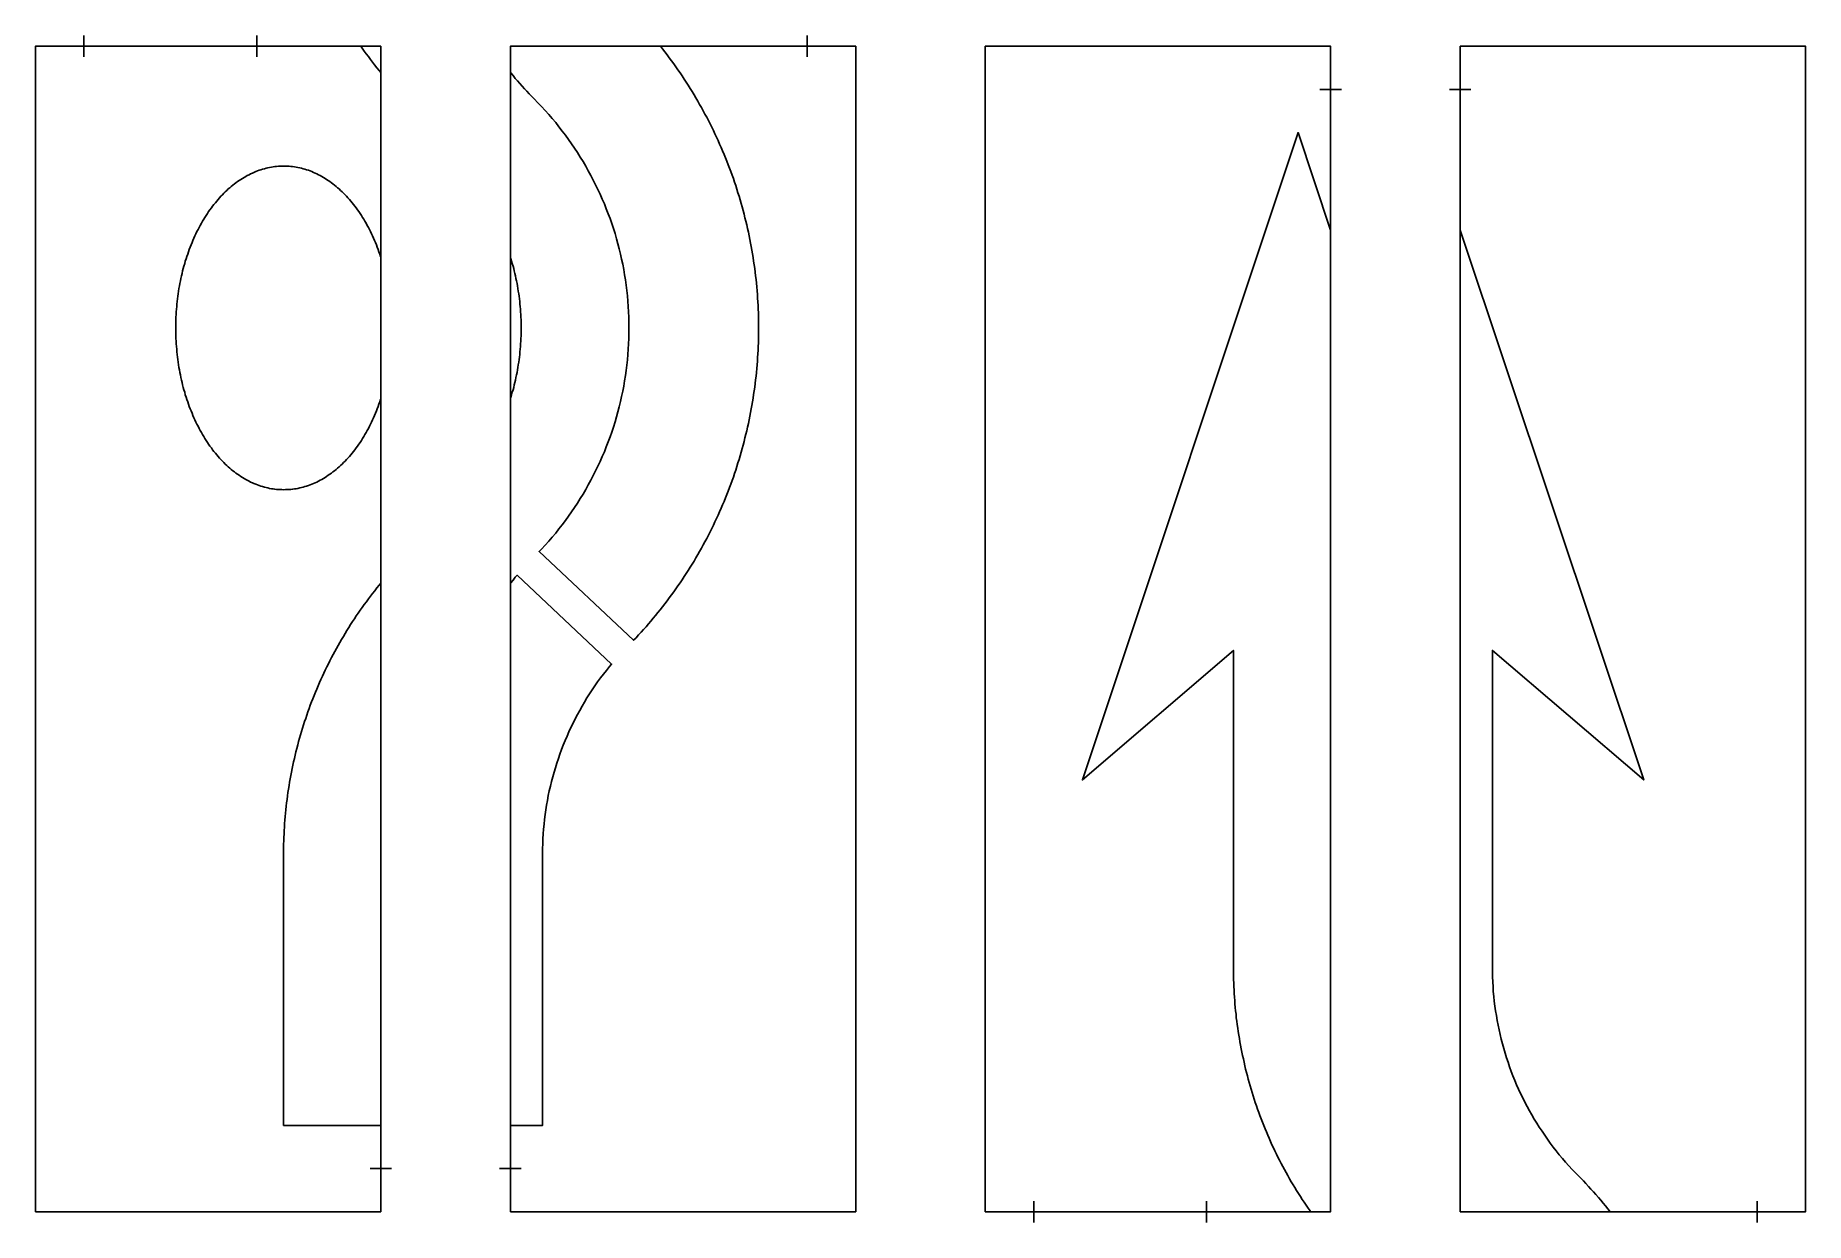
# Model space of a CAD drawing. Header units: inches. Extents: x 0 to 164, y -1 to 109.
import ezdxf

# ---------------------------------------------------------------- set-up
doc = ezdxf.new("R2010")
doc.units = ezdxf.units.IN
doc.header["$MEASUREMENT"] = 0
doc.layers.add('CUT', color=1, linetype='Continuous')
doc.layers.add('REG', color=5, linetype='Continuous')

msp = doc.modelspace()

# ---------------------------------------------------------------- linework, layer by layer
at = {"layer": 'CUT'}
for points in [[(0, 0), (32, 0), (32, 108), (0, 108)], [(31.84, 105.76), (31.63, 106.01), (31.43, 106.27), (31.24, 106.52), (31.04, 106.78), (30.85, 107.03), (30.65, 107.29), (30.46, 107.55), (30.28, 107.81), (30.14, 108), (32, 108), (32, 105.57)], [(58.11, 107.74), (58.32, 107.47), (58.53, 107.2), (58.73, 106.92), (58.93, 106.65), (59.14, 106.37), (59.33, 106.09), (59.53, 105.81), (59.73, 105.53), (59.92, 105.24), (60.11, 104.96), (60.29, 104.67), (60.48, 104.38), (60.66, 104.09), (60.84, 103.8), (61.02, 103.5), (61.19, 103.21), (61.37, 102.91), (61.54, 102.61), (61.71, 102.32), (61.87, 102.01), (62.03, 101.71), (62.2, 101.41), (62.35, 101.1), (62.51, 100.8), (62.66, 100.49), (62.81, 100.18), (62.96, 99.87), (63.11, 99.56), (63.25, 99.25), (63.39, 98.93), (63.53, 98.62), (63.67, 98.3), (63.8, 97.98), (63.93, 97.66), (64.06, 97.34), (64.18, 97.02), (64.3, 96.7), (64.42, 96.38), (64.54, 96.06), (64.66, 95.73), (64.77, 95.41), (64.88, 95.08), (64.98, 94.75), (65.09, 94.42), (65.19, 94.1), (65.29, 93.77), (65.38, 93.44), (65.47, 93.11), (65.57, 92.78), (65.65, 92.44), (65.74, 92.11), (65.82, 91.78), (65.9, 91.44), (65.98, 91.11), (66.05, 90.77), (66.12, 90.44), (66.19, 90.1), (66.26, 89.76), (66.32, 89.43), (66.38, 89.09), (66.44, 88.75), (66.49, 88.41), (66.54, 88.07), (66.59, 87.73), (66.64, 87.39), (66.68, 87.05), (66.72, 86.71), (66.76, 86.37), (66.8, 86.03), (66.83, 85.69), (66.86, 85.34), (66.89, 85), (66.91, 84.66), (66.93, 84.32), (66.95, 83.97), (66.96, 83.63), (66.98, 83.29), (66.99, 82.94), (66.99, 82.6), (67, 82.25), (67, 81.91), (67, 81.56), (66.99, 81.22), (66.99, 80.87), (66.98, 80.53), (66.96, 80.19), (66.95, 79.84), (66.93, 79.5), (66.91, 79.16), (66.89, 78.81), (66.86, 78.47), (66.83, 78.13), (66.8, 77.78), (66.76, 77.44), (66.72, 77.1), (66.68, 76.76), (66.64, 76.42), (66.59, 76.08), (66.54, 75.74), (66.49, 75.4), (66.44, 75.06), (66.38, 74.72), (66.32, 74.39), (66.26, 74.05), (66.19, 73.71), (66.12, 73.37), (66.05, 73.04), (65.98, 72.7), (65.9, 72.37), (65.82, 72.04), (65.74, 71.7), (65.65, 71.37), (65.57, 71.04), (65.47, 70.71), (65.38, 70.37), (65.29, 70.04), (65.19, 69.72), (65.09, 69.39), (64.98, 69.06), (64.88, 68.73), (64.77, 68.41), (64.66, 68.08), (64.54, 67.75), (64.42, 67.43), (64.3, 67.11), (64.18, 66.78), (64.06, 66.46), (63.93, 66.14), (63.8, 65.82), (63.67, 65.51), (63.53, 65.19), (63.39, 64.87), (63.25, 64.56), (63.11, 64.25), (62.96, 63.93), (62.81, 63.62), (62.66, 63.32), (62.51, 63.01), (62.35, 62.7), (62.2, 62.4), (62.03, 62.09), (61.87, 61.79), (61.71, 61.49), (61.54, 61.19), (61.37, 60.89), (61.19, 60.6), (61.02, 60.3), (60.84, 60.01), (60.66, 59.72), (60.48, 59.43), (60.29, 59.14), (60.11, 58.85), (59.92, 58.56), (59.73, 58.28), (59.53, 58), (59.33, 57.72), (59.14, 57.44), (58.93, 57.16), (58.73, 56.88), (58.53, 56.61), (58.32, 56.33), (58.11, 56.06), (57.89, 55.79), (57.68, 55.53), (57.46, 55.26), (57.24, 54.99), (57.02, 54.73), (56.8, 54.47), (56.57, 54.21), (56.34, 53.95), (56.11, 53.7), (55.88, 53.45), (55.65, 53.19), (55.42, 52.95), (46.67, 61.17), (46.89, 61.4), (47.23, 61.77), (47.56, 62.14), (47.88, 62.51), (48.2, 62.89), (48.5, 63.27), (48.81, 63.66), (49.1, 64.05), (49.39, 64.45), (49.67, 64.85), (49.95, 65.26), (50.22, 65.67), (50.48, 66.08), (50.74, 66.5), (50.98, 66.92), (51.22, 67.35), (51.46, 67.78), (51.68, 68.21), (51.9, 68.65), (52.12, 69.08), (52.32, 69.53), (52.52, 69.97), (52.71, 70.42), (52.89, 70.88), (53.07, 71.33), (53.24, 71.79), (53.4, 72.25), (53.55, 72.71), (53.7, 73.18), (53.83, 73.65), (53.96, 74.12), (54.09, 74.59), (54.2, 75.07), (54.31, 75.55), (54.41, 76.03), (54.5, 76.51), (54.59, 76.99), (54.66, 77.48), (54.73, 77.96), (54.79, 78.45), (54.85, 78.94), (54.89, 79.43), (54.93, 79.93), (54.96, 80.42), (54.98, 80.92), (54.99, 81.41), (54.99, 81.91), (54.99, 82.41), (54.98, 82.9), (54.96, 83.4), (54.93, 83.89), (54.89, 84.38), (54.85, 84.87), (54.79, 85.36), (54.73, 85.85), (54.66, 86.34), (54.59, 86.82), (54.5, 87.3), (54.41, 87.79), (54.31, 88.26), (54.2, 88.74), (54.09, 89.22), (53.96, 89.69), (53.83, 90.16), (53.7, 90.63), (53.55, 91.1), (53.4, 91.56), (53.24, 92.02), (53.07, 92.48), (52.89, 92.93), (52.71, 93.38), (52.52, 93.83), (52.32, 94.28), (52.12, 94.72), (51.9, 95.16), (51.68, 95.6), (51.46, 96.03), (51.22, 96.46), (50.98, 96.88), (50.74, 97.31), (50.48, 97.72), (50.22, 98.14), (49.95, 98.55), (49.67, 98.95), (49.39, 99.35), (49.1, 99.75), (48.81, 100.14), (48.5, 100.53), (48.2, 100.92), (47.88, 101.3), (47.56, 101.67), (47.23, 102.04), (46.89, 102.4), (46.55, 102.76), (46.2, 103.12), (45.98, 103.35), (45.75, 103.58), (45.53, 103.82), (45.31, 104.06), (45.1, 104.29), (44.88, 104.54), (44.67, 104.78), (44.46, 105.02), (44.25, 105.27), (44.04, 105.52), (44, 105.57), (44, 108), (57.9, 108)], [(44, 0), (76, 0), (76, 108), (44, 108)], [(88, 0), (120, 0), (120, 108), (88, 108)], [(132, 0), (164, 0), (164, 108), (132, 108)], [(118.09, 0.08), (117.91, 0.34), (117.72, 0.61), (117.55, 0.88), (117.37, 1.15), (117.19, 1.42), (117.02, 1.69), (116.85, 1.96), (116.68, 2.24), (116.52, 2.51), (116.35, 2.79), (116.19, 3.07), (116.03, 3.35), (115.87, 3.63), (115.72, 3.91), (115.57, 4.2), (115.42, 4.48), (115.27, 4.77), (115.12, 5.06), (114.98, 5.35), (114.84, 5.64), (114.7, 5.93), (114.56, 6.22), (114.43, 6.52), (114.3, 6.81), (114.17, 7.11), (114.04, 7.41), (113.92, 7.7), (113.8, 8), (113.68, 8.3), (113.56, 8.61), (113.45, 8.91), (113.34, 9.21), (113.23, 9.52), (113.12, 9.82), (113.02, 10.13), (112.92, 10.44), (112.82, 10.74), (112.72, 11.05), (112.63, 11.36), (112.54, 11.67), (112.45, 11.98), (112.36, 12.29), (112.28, 12.6), (112.2, 12.91), (112.12, 13.23), (112.05, 13.54), (111.98, 13.85), (111.91, 14.17), (111.84, 14.48), (111.77, 14.8), (111.71, 15.11), (111.65, 15.43), (111.59, 15.75), (111.54, 16.07), (111.49, 16.38), (111.44, 16.7), (111.39, 17.02), (111.35, 17.34), (111.3, 17.66), (111.26, 17.98), (111.23, 18.3), (111.19, 18.62), (111.16, 18.94), (111.13, 19.26), (111.11, 19.58), (111.08, 19.9), (111.06, 20.22), (111.05, 20.55), (111.03, 20.87), (111.02, 21.19), (111.01, 21.51), (111, 21.84), (110.99, 22.16), (110.99, 22.48), (110.99, 22.81), (110.99, 23.13), (110.99, 52.01), (97, 40.02), (116.98, 100), (120, 90.96), (120, 0), (118.14, 0)], [(30.85, 72.58), (30.74, 72.39), (30.64, 72.2), (30.53, 72.02), (30.42, 71.83), (30.31, 71.65), (30.2, 71.47), (30.08, 71.29), (29.96, 71.12), (29.84, 70.95), (29.72, 70.78), (29.6, 70.61), (29.47, 70.45), (29.34, 70.3), (29.22, 70.14), (29.09, 69.99), (28.96, 69.84), (28.82, 69.7), (28.69, 69.56), (28.55, 69.42), (28.42, 69.28), (28.28, 69.15), (28.14, 69.03), (28, 68.9), (27.86, 68.78), (27.72, 68.67), (27.57, 68.55), (27.43, 68.44), (27.28, 68.34), (27.13, 68.24), (26.98, 68.14), (26.83, 68.04), (26.68, 67.95), (26.53, 67.86), (26.38, 67.78), (26.23, 67.7), (26.07, 67.62), (25.92, 67.55), (25.76, 67.48), (25.6, 67.42), (25.45, 67.35), (25.29, 67.3), (25.13, 67.24), (24.97, 67.19), (24.81, 67.15), (24.65, 67.11), (24.49, 67.07), (24.32, 67.03), (24.16, 67), (24, 66.98), (23.83, 66.95), (23.67, 66.94), (23.5, 66.92), (23.34, 66.91), (23.17, 66.91), (23.01, 66.9), (22.84, 66.91), (22.68, 66.91), (22.51, 66.92), (22.35, 66.94), (22.18, 66.95), (22.02, 66.98), (21.86, 67), (21.69, 67.03), (21.53, 67.07), (21.37, 67.11), (21.21, 67.15), (21.05, 67.19), (20.89, 67.24), (20.73, 67.3), (20.57, 67.35), (20.41, 67.42), (20.25, 67.48), (20.1, 67.55), (19.94, 67.62), (19.79, 67.7), (19.63, 67.78), (19.48, 67.86), (19.33, 67.95), (19.18, 68.04), (19.03, 68.14), (18.88, 68.24), (18.73, 68.34), (18.58, 68.44), (18.44, 68.55), (18.3, 68.67), (18.15, 68.78), (18.01, 68.9), (17.87, 69.03), (17.73, 69.15), (17.59, 69.28), (17.46, 69.42), (17.32, 69.56), (17.19, 69.7), (17.06, 69.84), (16.93, 69.99), (16.8, 70.14), (16.67, 70.3), (16.54, 70.45), (16.42, 70.61), (16.3, 70.78), (16.17, 70.95), (16.05, 71.12), (15.94, 71.29), (15.82, 71.47), (15.71, 71.65), (15.59, 71.83), (15.48, 72.02), (15.38, 72.2), (15.27, 72.39), (15.17, 72.58), (15.07, 72.78), (14.97, 72.98), (14.87, 73.17), (14.78, 73.37), (14.69, 73.58), (14.6, 73.78), (14.51, 73.99), (14.42, 74.2), (14.34, 74.41), (14.26, 74.62), (14.18, 74.84), (14.11, 75.05), (14.03, 75.27), (13.96, 75.49), (13.89, 75.71), (13.83, 75.93), (13.76, 76.16), (13.7, 76.38), (13.64, 76.61), (13.59, 76.84), (13.53, 77.07), (13.48, 77.3), (13.43, 77.54), (13.39, 77.77), (13.35, 78.01), (13.3, 78.24), (13.27, 78.48), (13.23, 78.72), (13.2, 78.96), (13.17, 79.2), (13.14, 79.44), (13.11, 79.68), (13.09, 79.93), (13.07, 80.17), (13.05, 80.41), (13.04, 80.66), (13.02, 80.91), (13.01, 81.15), (13.01, 81.4), (13, 81.65), (13, 81.9), (13, 82.14), (13.01, 82.39), (13.01, 82.64), (13.02, 82.89), (13.04, 83.13), (13.05, 83.38), (13.07, 83.62), (13.09, 83.87), (13.11, 84.11), (13.14, 84.35), (13.17, 84.59), (13.2, 84.83), (13.23, 85.07), (13.27, 85.31), (13.3, 85.55), (13.35, 85.79), (13.39, 86.02), (13.43, 86.26), (13.48, 86.49), (13.53, 86.72), (13.59, 86.95), (13.64, 87.18), (13.7, 87.41), (13.76, 87.63), (13.83, 87.86), (13.89, 88.08), (13.96, 88.3), (14.03, 88.52), (14.11, 88.74), (14.18, 88.96), (14.26, 89.17), (14.34, 89.38), (14.42, 89.59), (14.51, 89.8), (14.6, 90.01), (14.69, 90.22), (14.78, 90.42), (14.87, 90.62), (14.97, 90.82), (15.07, 91.01), (15.17, 91.21), (15.27, 91.4), (15.38, 91.59), (15.48, 91.78), (15.59, 91.96), (15.71, 92.14), (15.82, 92.32), (15.94, 92.5), (16.05, 92.67), (16.17, 92.85), (16.3, 93.01), (16.42, 93.18), (16.54, 93.34), (16.67, 93.5), (16.8, 93.65), (16.93, 93.8), (17.06, 93.95), (17.19, 94.09), (17.32, 94.24), (17.46, 94.37), (17.59, 94.51), (17.73, 94.64), (17.87, 94.77), (18.01, 94.89), (18.15, 95.01), (18.3, 95.13), (18.44, 95.24), (18.58, 95.35), (18.73, 95.45), (18.88, 95.56), (19.03, 95.66), (19.18, 95.75), (19.33, 95.84), (19.48, 95.93), (19.63, 96.01), (19.79, 96.09), (19.94, 96.17), (20.1, 96.24), (20.25, 96.31), (20.41, 96.38), (20.57, 96.44), (20.73, 96.5), (20.89, 96.55), (21.05, 96.6), (21.21, 96.64), (21.37, 96.69), (21.53, 96.73), (21.69, 96.76), (21.86, 96.79), (22.02, 96.82), (22.18, 96.84), (22.35, 96.86), (22.51, 96.87), (22.68, 96.88), (22.84, 96.89), (23.01, 96.89), (23.17, 96.89), (23.34, 96.88), (23.5, 96.87), (23.67, 96.86), (23.83, 96.84), (24, 96.82), (24.16, 96.79), (24.32, 96.76), (24.49, 96.73), (24.65, 96.69), (24.81, 96.64), (24.97, 96.6), (25.13, 96.55), (25.29, 96.5), (25.45, 96.44), (25.6, 96.38), (25.76, 96.31), (25.92, 96.24), (26.07, 96.17), (26.23, 96.09), (26.38, 96.01), (26.53, 95.93), (26.68, 95.84), (26.83, 95.75), (26.98, 95.66), (27.13, 95.56), (27.28, 95.45), (27.43, 95.35), (27.57, 95.24), (27.72, 95.13), (27.86, 95.01), (28, 94.89), (28.14, 94.77), (28.28, 94.64), (28.42, 94.51), (28.55, 94.37), (28.69, 94.24), (28.82, 94.09), (28.96, 93.95), (29.09, 93.8), (29.22, 93.65), (29.34, 93.5), (29.47, 93.34), (29.6, 93.18), (29.72, 93.01), (29.84, 92.85), (29.96, 92.67), (30.08, 92.5), (30.2, 92.32), (30.31, 92.14), (30.42, 91.96), (30.53, 91.78), (30.64, 91.59), (30.74, 91.4), (30.85, 91.21), (30.95, 91.01), (31.05, 90.82), (31.14, 90.62), (31.24, 90.42), (31.33, 90.22), (31.42, 90.01), (31.51, 89.8), (31.59, 89.59), (31.67, 89.38), (31.75, 89.17), (31.83, 88.96), (31.91, 88.74), (31.98, 88.52), (32, 88.45), (32, 75.34), (31.98, 75.27), (31.91, 75.05), (31.83, 74.84), (31.75, 74.62), (31.67, 74.41), (31.59, 74.2), (31.51, 73.99), (31.42, 73.78), (31.33, 73.58), (31.24, 73.37), (31.14, 73.17), (31.05, 72.98), (30.95, 72.78)], [(134.98, 22.66), (134.99, 22.21), (135, 21.76), (135.02, 21.3), (135.04, 20.85), (135.07, 20.4), (135.11, 19.96), (135.16, 19.51), (135.22, 19.06), (135.28, 18.62), (135.35, 18.18), (135.42, 17.74), (135.51, 17.3), (135.6, 16.86), (135.7, 16.42), (135.8, 15.99), (135.91, 15.56), (136.03, 15.13), (136.16, 14.7), (136.29, 14.27), (136.43, 13.85), (136.58, 13.43), (136.73, 13.01), (136.89, 12.59), (137.06, 12.18), (137.23, 11.77), (137.41, 11.36), (137.6, 10.96), (137.79, 10.56), (137.99, 10.16), (138.2, 9.76), (138.41, 9.37), (138.63, 8.98), (138.86, 8.59), (139.09, 8.21), (139.33, 7.83), (139.58, 7.46), (139.83, 7.09), (140.09, 6.72), (140.35, 6.36), (140.62, 6), (140.9, 5.64), (141.18, 5.29), (141.47, 4.94), (141.77, 4.6), (142.07, 4.26), (142.37, 3.93), (142.69, 3.6), (142.93, 3.36), (143.17, 3.11), (143.41, 2.86), (143.65, 2.61), (143.88, 2.36), (144.11, 2.11), (144.34, 1.85), (144.57, 1.59), (144.8, 1.33), (145.02, 1.07), (145.24, 0.81), (145.46, 0.55), (145.68, 0.28), (145.89, 0.01), (145.9, 0), (132, 0), (132, 90.96), (149, 40.02), (134.99, 52.01), (134.99, 23.12)], [(44.05, 88.3), (44.12, 88.08), (44.18, 87.86), (44.25, 87.63), (44.31, 87.41), (44.36, 87.18), (44.42, 86.95), (44.47, 86.72), (44.52, 86.49), (44.57, 86.26), (44.62, 86.02), (44.66, 85.79), (44.7, 85.55), (44.74, 85.31), (44.78, 85.07), (44.81, 84.83), (44.84, 84.59), (44.87, 84.35), (44.89, 84.11), (44.91, 83.87), (44.93, 83.62), (44.95, 83.38), (44.97, 83.13), (44.98, 82.89), (44.99, 82.64), (45, 82.39), (45, 82.14), (45, 81.9), (45, 81.65), (45, 81.4), (44.99, 81.15), (44.98, 80.91), (44.97, 80.66), (44.95, 80.41), (44.93, 80.17), (44.91, 79.93), (44.89, 79.68), (44.87, 79.44), (44.84, 79.2), (44.81, 78.96), (44.78, 78.72), (44.74, 78.48), (44.7, 78.24), (44.66, 78.01), (44.62, 77.77), (44.57, 77.54), (44.52, 77.3), (44.47, 77.07), (44.42, 76.84), (44.36, 76.61), (44.31, 76.38), (44.25, 76.16), (44.18, 75.93), (44.12, 75.71), (44.05, 75.49), (44, 75.34), (44, 88.45)], [(22.99, 8), (22.99, 32.76), (22.99, 33.08), (22.99, 33.4), (23, 33.72), (23, 34.05), (23.01, 34.37), (23.02, 34.69), (23.04, 35.01), (23.05, 35.33), (23.07, 35.65), (23.09, 35.98), (23.12, 36.3), (23.14, 36.62), (23.17, 36.94), (23.2, 37.26), (23.24, 37.58), (23.27, 37.89), (23.31, 38.21), (23.36, 38.53), (23.4, 38.85), (23.45, 39.17), (23.5, 39.49), (23.55, 39.8), (23.61, 40.12), (23.66, 40.43), (23.72, 40.75), (23.79, 41.07), (23.85, 41.38), (23.92, 41.69), (23.99, 42.01), (24.06, 42.32), (24.14, 42.63), (24.22, 42.94), (24.3, 43.26), (24.38, 43.57), (24.47, 43.88), (24.56, 44.19), (24.65, 44.49), (24.74, 44.8), (24.84, 45.11), (24.94, 45.42), (25.04, 45.72), (25.14, 46.03), (25.25, 46.33), (25.36, 46.64), (25.47, 46.94), (25.59, 47.24), (25.7, 47.54), (25.82, 47.84), (25.94, 48.14), (26.07, 48.44), (26.19, 48.74), (26.32, 49.03), (26.45, 49.32), (26.59, 49.62), (26.72, 49.91), (26.86, 50.2), (27, 50.49), (27.14, 50.78), (27.29, 51.06), (27.43, 51.35), (27.58, 51.63), (27.74, 51.92), (27.89, 52.2), (28.05, 52.48), (28.2, 52.76), (28.36, 53.04), (28.53, 53.31), (28.69, 53.59), (28.86, 53.86), (29.03, 54.13), (29.2, 54.41), (29.38, 54.68), (29.55, 54.94), (29.73, 55.21), (29.91, 55.48), (30.1, 55.74), (30.28, 56), (30.47, 56.26), (30.66, 56.52), (30.85, 56.78), (31.04, 57.04), (31.24, 57.29), (31.44, 57.54), (31.64, 57.8), (31.84, 58.05), (32, 58.24), (32, 8)], [(52.9, 50.17), (52.63, 49.82), (52.36, 49.46), (52.09, 49.1), (51.84, 48.73), (51.59, 48.36), (51.34, 47.99), (51.1, 47.61), (50.87, 47.23), (50.64, 46.85), (50.43, 46.46), (50.21, 46.07), (50.01, 45.67), (49.81, 45.28), (49.61, 44.88), (49.43, 44.47), (49.25, 44.07), (49.07, 43.66), (48.91, 43.25), (48.75, 42.83), (48.59, 42.41), (48.45, 41.99), (48.31, 41.57), (48.17, 41.15), (48.05, 40.72), (47.93, 40.29), (47.82, 39.86), (47.71, 39.43), (47.61, 38.99), (47.52, 38.56), (47.44, 38.12), (47.36, 37.68), (47.29, 37.24), (47.23, 36.8), (47.17, 36.35), (47.12, 35.91), (47.08, 35.46), (47.05, 35.01), (47.02, 34.56), (47, 34.11), (46.99, 33.66), (46.99, 33.21), (46.99, 32.76), (46.99, 8), (44, 8), (44, 58.24), (44.04, 58.29), (44.25, 58.54), (44.46, 58.79), (44.62, 58.98), (53.38, 50.75), (53.19, 50.52)]]:
    msp.add_lwpolyline(points, close=True, dxfattribs=at)
at = {"layer": 'REG'}
for points in [[(4.5, 107), (4.5, 109)], [(20.5, 107), (20.5, 109)], [(71.5, 107), (71.5, 109)], [(3.5, 108), (5.5, 108)], [(19.5, 108), (21.5, 108)], [(70.5, 108), (72.5, 108)], [(120, 103), (120, 105)], [(132, 103), (132, 105)], [(119, 104), (121, 104)], [(131, 104), (133, 104)], [(32, 3), (32, 5)], [(44, 3), (44, 5)], [(31, 4), (33, 4)], [(43, 4), (45, 4)], [(91.5, 0), (93.5, 0)], [(92.5, -1), (92.5, 1)], [(107.5, 0), (109.5, 0)], [(108.5, -1), (108.5, 1)], [(158.5, 0), (160.5, 0)], [(159.5, -1), (159.5, 1)]]:
    msp.add_lwpolyline(points, dxfattribs=at)

doc.saveas('drawing.dxf')
